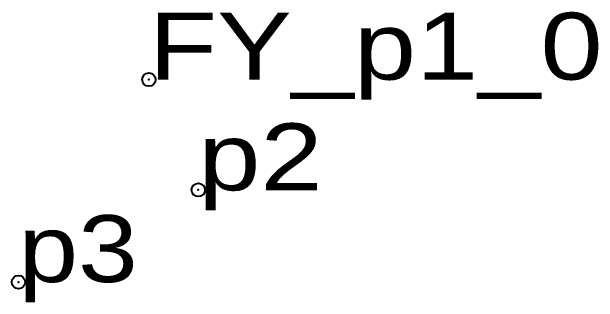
# Model space of a CAD drawing. Header units: metres. Extents: x 535913 to 546123, y 1835332 to 1839451.
# Drawn here: x 546107.31 to 546123.09, y 1836983.69 to 1836991.51 of the extents above; entities that cross this region are included whole.
import ezdxf

# ---------------------------------------------------------------- set-up
doc = ezdxf.new("R2010")
doc.units = ezdxf.units.M
doc.header["$LTSCALE"] = 0.72
doc.header["$PDMODE"] = 32
doc.header["$PDSIZE"] = 0.36
doc.layers.add('12', color=7, linetype='Continuous')
doc.layers.add('7', color=7, linetype='Continuous')

msp = doc.modelspace()

# ---------------------------------------------------------------- linework, layer by layer
at = {"layer": '7'}
for p in [(546111, 1836989.68), (546112.33, 1836986.71), (546107.49, 1836984.23)]:
    msp.add_point(p, dxfattribs=at)

# ---------------------------------------------------------------- texts
at = {"layer": '12'}
for s, width, p in [('FY_p1_0', 1.25, (546111, 1836989.68)), ('p2', 1.25, (546112.33, 1836986.7)), ('p3', 1.2, (546107.49, 1836984.23))]:
    msp.add_text(s, height=1.8, dxfattribs=dict(at, width=width)).set_placement(p)

doc.saveas('drawing.dxf')
